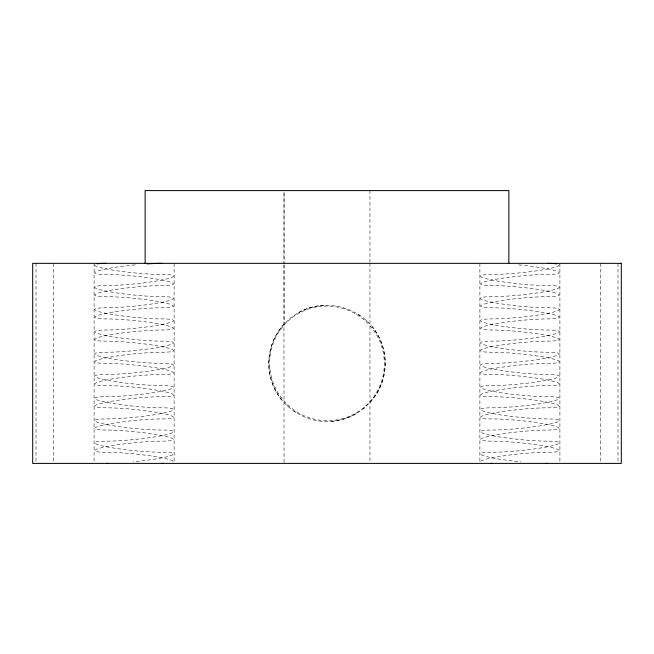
<?xml version="1.0" encoding="UTF-8"?>
<svg xmlns="http://www.w3.org/2000/svg" width="654" height="654" viewBox="0 0 654 654"><rect width="100%" height="100%" fill="white"/><g stroke="black" fill="none" stroke-linecap="round" stroke-linejoin="round"><path stroke-width="0.49" stroke-dasharray="3.27 2.45" d="M284.04 462.386L283.91 265.14M283.91 264.118L284.04 191.622L284.122 263.954M324.041 305.255A58.337 58.255 -90 0 0 297.971 312.931L290.441 318.089L283.811 324.368L278.236 331.603A57.642 56.931 90 0 0 276.544 392.408C287.245 411.014 308.516 422.631 329.959 421.495A58.337 58.255 -90 0 0 356.029 413.818L363.559 408.652L370.189 402.382L375.764 395.139A57.642 56.931 -90 0 0 377.456 334.341C362.357 306.955 324.253 296.802 297.595 313.192M369.96 402.594L375.764 395.139A58.198 58.198 0 0 0 372.281 326.812M363.272 408.848L364.646 407.622M356.405 413.557C348.23 418.2 339.091 420.898 329.698 421.487M358.318 314.37L360.101 315.637M293.899 411.113L295.682 412.38M365.872 320.076L366.943 321.171M287.057 405.57L288.128 406.665M617.989 263.349L617.989 462.378M600.74 263.349L600.756 462.378M559.906 263.349L559.906 462.378M479.889 263.349L479.889 462.378M369.96 190.6L369.96 262.074M369.96 263.096L369.96 462.386M284.122 264.976L284.122 324.073M174.111 263.349L174.111 462.378M94.094 263.349L94.094 462.378M53.26 263.349L53.244 462.378M36.011 263.349L36.011 462.378M281.719 399.929A58.198 58.198 0 0 1 283.811 324.368M135.198 264.862A39.551 3.924 -5.7 0 0 97.986 270.944A39.551 3.924 -5.7 0 0 106.414 274.451A39.551 3.924 5.7 0 1 162.004 280.018A39.551 3.924 5.7 0 1 161.791 285.569A39.551 3.924 -5.7 0 0 106.201 291.128A39.551 3.924 -5.7 0 0 106.414 296.679A39.551 3.924 5.7 0 1 162.004 302.246A39.551 3.924 5.7 0 1 161.791 307.789A39.551 3.924 -5.7 0 0 106.201 313.356A39.551 3.924 -5.7 0 0 106.414 318.907A39.551 3.924 5.7 0 1 162.004 324.474A39.551 3.924 5.7 0 1 161.791 330.017A39.551 3.924 -5.7 0 0 106.201 335.584A39.551 3.924 -5.7 0 0 106.414 341.135A39.551 3.924 5.7 0 1 162.004 346.694A39.551 3.924 5.7 0 1 161.791 352.244A39.551 3.924 -5.7 0 0 106.201 357.812A39.551 3.924 -5.7 0 0 106.414 363.362A39.551 3.924 5.7 0 1 162.004 368.921A39.551 3.924 5.7 0 1 161.791 374.472A39.551 3.924 -5.7 0 0 106.201 380.039A39.551 3.924 -5.7 0 0 106.414 385.582A39.551 3.924 5.7 0 1 162.004 391.149A39.551 3.924 5.7 0 1 161.791 396.7A39.551 3.924 -5.7 0 0 106.201 402.267A39.551 3.924 -5.7 0 0 106.414 407.81A39.551 3.924 5.7 0 1 162.004 413.377A39.551 3.924 5.7 0 1 161.791 418.928A39.551 3.924 -5.7 0 0 106.201 424.487A39.551 3.924 -5.7 0 0 106.414 430.038A39.551 3.924 5.7 0 1 162.004 435.605A39.551 3.924 5.7 0 1 161.791 441.156A39.551 3.924 -5.7 0 0 106.201 446.715A39.551 3.924 -5.7 0 0 106.414 452.266A39.551 3.924 5.7 0 1 149.88 455.789A39.551 3.924 5.7 0 1 173.367 461.871M94.838 264.862A39.551 3.924 5.7 0 0 118.325 270.944A39.551 3.924 5.7 0 0 161.791 274.451A39.551 3.924 -5.7 0 1 162.004 280.018A39.551 3.924 -5.7 0 1 106.414 285.569A39.551 3.924 5.7 0 0 106.201 291.128A39.551 3.924 5.7 0 0 161.791 296.679A39.551 3.924 -5.7 0 1 162.004 302.246A39.551 3.924 -5.7 0 1 106.414 307.789A39.551 3.924 5.7 0 0 106.201 313.356A39.551 3.924 5.7 0 0 161.791 318.907A39.551 3.924 -5.7 0 1 162.004 324.474A39.551 3.924 -5.7 0 1 106.414 330.017A39.551 3.924 5.7 0 0 106.201 335.584A39.551 3.924 5.7 0 0 161.791 341.135A39.551 3.924 -5.7 0 1 162.004 346.694A39.551 3.924 -5.7 0 1 106.414 352.244A39.551 3.924 5.7 0 0 106.201 357.812A39.551 3.924 5.7 0 0 161.791 363.362A39.551 3.924 -5.7 0 1 162.004 368.921A39.551 3.924 -5.7 0 1 106.414 374.472A39.551 3.924 5.7 0 0 106.201 380.039A39.551 3.924 5.7 0 0 161.791 385.582A39.551 3.924 -5.7 0 1 162.004 391.149A39.551 3.924 -5.7 0 1 106.414 396.7A39.551 3.924 5.7 0 0 106.201 402.267A39.551 3.924 5.7 0 0 161.791 407.81A39.551 3.924 -5.7 0 1 162.004 413.377A39.551 3.924 -5.7 0 1 106.414 418.928A39.551 3.924 5.7 0 0 106.201 424.487A39.551 3.924 5.7 0 0 161.791 430.038A39.551 3.924 -5.7 0 1 162.004 435.605A39.551 3.924 -5.7 0 1 106.414 441.156A39.551 3.924 5.7 0 0 106.201 446.715A39.551 3.924 5.7 0 0 161.791 452.266A39.551 3.924 -5.7 0 1 170.212 455.789A39.551 3.924 -5.7 0 1 133.007 461.871M518.802 264.862A39.551 3.924 5.7 0 1 556.014 270.944A39.551 3.924 5.7 0 1 547.586 274.451A39.551 3.924 -5.7 0 0 491.996 280.018A39.551 3.924 -5.7 0 0 492.209 285.569A39.551 3.924 5.7 0 1 547.799 291.128A39.551 3.924 5.7 0 1 547.586 296.679A39.551 3.924 -5.7 0 0 491.996 302.246A39.551 3.924 -5.7 0 0 492.209 307.789A39.551 3.924 5.7 0 1 547.799 313.356A39.551 3.924 5.7 0 1 547.586 318.907A39.551 3.924 -5.7 0 0 491.996 324.474A39.551 3.924 -5.7 0 0 492.209 330.017A39.551 3.924 5.7 0 1 547.799 335.584A39.551 3.924 5.7 0 1 547.586 341.135A39.551 3.924 -5.7 0 0 491.996 346.694A39.551 3.924 -5.7 0 0 492.209 352.244A39.551 3.924 5.7 0 1 547.799 357.812A39.551 3.924 5.7 0 1 547.586 363.362A39.551 3.924 -5.7 0 0 491.996 368.921A39.551 3.924 -5.7 0 0 492.209 374.472A39.551 3.924 5.7 0 1 547.799 380.039A39.551 3.924 5.7 0 1 547.586 385.582A39.551 3.924 -5.7 0 0 491.996 391.149A39.551 3.924 -5.7 0 0 492.209 396.7A39.551 3.924 5.7 0 1 547.799 402.267A39.551 3.924 5.7 0 1 547.586 407.81A39.551 3.924 -5.7 0 0 491.996 413.377A39.551 3.924 -5.7 0 0 492.209 418.928A39.551 3.924 5.7 0 1 547.799 424.487A39.551 3.924 5.7 0 1 547.586 430.038A39.551 3.924 -5.7 0 0 491.996 435.605A39.551 3.924 -5.7 0 0 492.209 441.156A39.551 3.924 5.7 0 1 547.799 446.715A39.551 3.924 5.7 0 1 547.586 452.266A39.551 3.924 -5.7 0 0 504.12 455.789A39.551 3.924 -5.7 0 0 480.633 461.871M559.162 264.862A39.551 3.924 -5.7 0 1 535.675 270.944A39.551 3.924 -5.7 0 1 492.209 274.451A39.551 3.924 5.7 0 0 491.996 280.018A39.551 3.924 5.7 0 0 547.586 285.569A39.551 3.924 -5.7 0 1 547.799 291.128A39.551 3.924 -5.7 0 1 492.209 296.679A39.551 3.924 5.7 0 0 491.996 302.246A39.551 3.924 5.7 0 0 547.586 307.789A39.551 3.924 -5.7 0 1 547.799 313.356A39.551 3.924 -5.7 0 1 492.209 318.907A39.551 3.924 5.7 0 0 491.996 324.474A39.551 3.924 5.7 0 0 547.586 330.017A39.551 3.924 -5.7 0 1 547.799 335.584A39.551 3.924 -5.7 0 1 492.209 341.135A39.551 3.924 5.7 0 0 491.996 346.694A39.551 3.924 5.7 0 0 547.586 352.244A39.551 3.924 -5.7 0 1 547.799 357.812A39.551 3.924 -5.7 0 1 492.209 363.362A39.551 3.924 5.7 0 0 491.996 368.921A39.551 3.924 5.7 0 0 547.586 374.472A39.551 3.924 -5.7 0 1 547.799 380.039A39.551 3.924 -5.7 0 1 492.209 385.582A39.551 3.924 5.7 0 0 491.996 391.149A39.551 3.924 5.7 0 0 547.586 396.7A39.551 3.924 -5.7 0 1 547.799 402.267A39.551 3.924 -5.7 0 1 492.209 407.81A39.551 3.924 5.7 0 0 491.996 413.377A39.551 3.924 5.7 0 0 547.586 418.928A39.551 3.924 -5.7 0 1 547.799 424.487A39.551 3.924 -5.7 0 1 492.209 430.038A39.551 3.924 5.7 0 0 491.996 435.605A39.551 3.924 5.7 0 0 547.586 441.156A39.551 3.924 -5.7 0 1 547.799 446.715A39.551 3.924 -5.7 0 1 492.209 452.266A39.551 3.924 5.7 0 0 483.788 455.789A39.551 3.924 5.7 0 0 520.993 461.871M286.346 322.716A57.364 57.102 45 0 0 286.624 403.747A57.364 57.102 45 0 0 367.654 404.025A57.364 57.102 45 0 0 367.376 322.994A57.364 57.102 45 0 0 286.346 322.716"/><path stroke-width="0.98" d="M508.869 263.349L508.869 190.6L145.131 190.6L145.131 263.349M147.273 263.881A39.551 3.924 -5.7 0 1 161.791 263.358M163.484 463.367A39.551 3.924 5.7 0 1 161.791 463.384M97.193 263.881A39.551 3.924 5.7 0 1 106.414 263.358M108.221 463.367A39.551 3.924 -5.7 0 1 106.414 463.384M492.209 463.384A39.551 3.924 -5.7 0 1 490.516 463.367M547.586 263.358A39.551 3.924 -5.7 0 1 556.807 263.881M547.586 463.384A39.551 3.924 5.7 0 1 545.779 463.367M621.3 263.349L32.7 263.349L32.7 463.4L621.3 463.4L621.3 263.349"/></g></svg>
